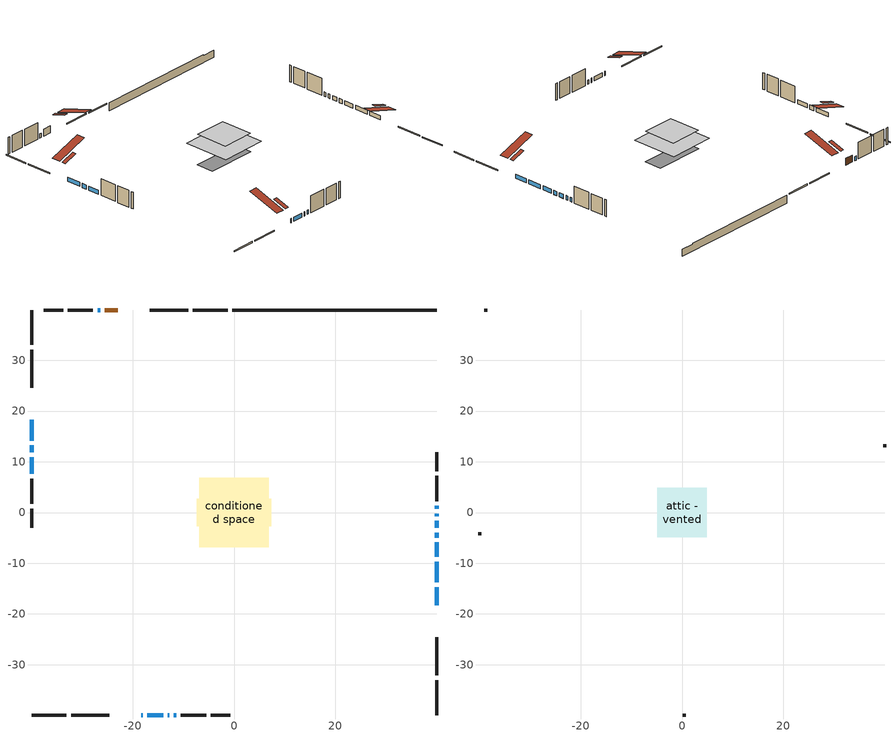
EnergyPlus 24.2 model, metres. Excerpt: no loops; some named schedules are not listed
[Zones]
conditioned space
 floor outside (Floor1 construction): -2.52,-2.52 -2.52,2.52 2.52,2.52 2.52,-2.52 z0.61
 floor adiabatic (AdiabaticFloorConstruction): -6.85,-6.85 -6.85,6.85 6.85,6.85 6.85,-6.85 z3.05
 floor foundation (Slab1 construction): -7.38,-2.68 -7.38,2.68 7.38,2.68 7.38,-2.68 z-1.68
 wall outside (RimJoist1 construction): -1.24,39.92 -8.1,39.92 / -39.92,-39.92 -33.06,-39.92 / -39.92,39.92 -39.92,33.06 / 39.92,-39.92 39.92,-33.06 z0.61:0.91
 wall outside (RimJoist2 construction): -9.03,39.92 -16.57,39.92 / -32.13,-39.92 -24.59,-39.92 / -39.92,32.13 -39.92,24.59 / 39.92,-32.13 39.92,-24.59 z0.61:0.91
 wall outside (AdiabaticWallConstruction 1): -22.91,39.92 -25.47,39.92 z0.61:2.64
 wall outside (AdiabaticWallConstruction): 39.92,-18.25 39.92,-14.7 / 39.92,-13.77 39.92,-9.67 / 39.92,-8.74 39.92,-5.89 / 39.92,-4.96 39.92,-3.97 / 39.92,-3.04 39.92,-1.64 / -39.92,18.25 -39.92,14.18 / -39.92,13.25 -39.92,11.85 / -18.25,-39.92 -18,-39.92 / -17.07,-39.92 -13.98,-39.92 / 39.92,-0.72 39.92,-0.2 / -13.05,-39.92 -12.8,-39.92 / 39.92,0.72 39.92,1.3 / -39.92,10.92 -39.92,7.61 / -26.4,39.92 -26.88,39.92 / -11.87,-39.92 -11.39,-39.92 z0.61:1.83
 wall outside (Wall1 construction): -27.8,39.92 -32.77,39.92 / -10.46,-39.92 -5.49,-39.92 / -39.92,6.68 -39.92,1.71 / 39.92,2.23 39.92,7.2 z0.61:5.49
 wall outside (Wall2 construction): -33.7,39.92 -37.49,39.92 / -4.57,-39.92 -0.78,-39.92 / -39.92,0.78 -39.92,-3 / 39.92,8.13 39.92,11.91 z0.61:5.49
 wall foundation (FoundationWall1 construction): -0.31,39.92,-1.68 -0.31,39.92,0.61 35.9,39.92,0.61 35.9,39.92,0.38 39.92,39.92,0.38 39.92,39.92,-1.68
 window (WindowConstruction): 39.92,-18.25 39.92,-14.7 z0.61:1.83
 window (WindowConstruction 5): 39.92,-13.77 39.92,-9.67 z0.61:1.83
 window (WindowConstruction 6): 39.92,-8.74 39.92,-5.89 z0.61:1.83
 window (WindowConstruction 7): 39.92,-4.96 39.92,-3.97 z0.61:1.83
 window (WindowConstruction 8): 39.92,-3.04 39.92,-1.64 z0.61:1.83
 window (WindowConstruction 9): -39.92,18.25 -39.92,14.18 z0.61:1.83
 window (WindowConstruction 10): -39.92,13.25 -39.92,11.85 z0.61:1.83
 window (WindowConstruction 11): -18.25,-39.92 -18,-39.92 z0.61:1.83
 window (WindowConstruction 12): -17.07,-39.92 -13.98,-39.92 z0.61:1.83
 window (WindowConstruction 13): 39.92,-0.71 39.92,-0.21 z0.61:1.83
 window (WindowConstruction 14): -13.05,-39.92 -12.8,-39.92 z0.61:1.83
 window (WindowConstruction 1): 39.92,0.72 39.92,1.3 z0.61:1.83
 window (WindowConstruction 2): -39.92,10.92 -39.92,7.61 z0.61:1.83
 window (WindowConstruction 3): -26.4,39.92 -26.87,39.92 z0.61:1.83
 window (WindowConstruction 4): -11.87,-39.92 -11.39,-39.92 z0.61:1.83
 door (Door): -22.91,39.92 -25.47,39.92 z0.61:2.64
 ceiling adiabatic (AdiabaticFloorConstruction): 6.85,-6.85 6.85,6.85 -6.85,6.85 -6.85,-6.85 z3.05
 roof outside (Roof2 construction): -21.98,39.92,5.49 -21.98,35.87,6.84 -20.92,35.87,6.84 -20.92,39.92,5.49; -19.18,-39.92,5.49 -19.18,-35.87,6.84 -20.25,-35.87,6.84 -20.25,-39.92,5.49; -39.92,19.18,5.49 -35.87,19.18,6.84 -35.87,20.25,6.84 -39.92,20.25,5.49; 39.92,-19.18,5.49 35.87,-19.18,6.84 35.87,-20.25,6.84 39.92,-20.25,5.49
attic - vented
 floor to conditioned space (Floor2 construction Reversed): -4.84,-4.84 -4.84,4.84 4.84,4.84 4.84,-4.84 z5.49
 wall outside (Wall3 construction): -38.42,39.92 -38.99,39.92 / 0.15,-39.92 0.73,-39.92 / -39.92,-3.93 -39.92,-4.51 / 39.92,12.84 39.92,13.42 z0.61:5.49
 roof outside (Roof1 construction): -19.99,39.92,5.49 -19.99,30.49,8.63 -17.5,30.49,8.63 -17.5,39.92,5.49; -21.18,-39.92,5.49 -21.18,-30.49,8.63 -23.66,-30.49,8.63 -23.66,-39.92,5.49; -39.92,21.18,5.49 -30.49,21.18,8.63 -30.49,23.66,8.63 -39.92,23.66,5.49; 39.92,-21.18,5.49 30.49,-21.18,8.63 30.49,-23.66,8.63 39.92,-23.66,5.49
[Building]
Building 1: Terrain=Suburbs
[Site:Location]
Saskatoon Intl AP_SK: Latitude {deg}=52.17; Longitude {deg}=-106.7; Time Zone {hr}=-6; Elevation {m}=504; Keep Site Location Information=Yes
[Site:GroundTemperature:Shallow]
-3.29371, -5.9198, -6.13011, -4.88389, 0.118965, 5.09852, 9.41553, 12.1502, 12.3826, 10.1583, 5.95142, 1.12462
[Site:WaterMainsTemperature]
Calculation Method=Schedule; Temperature Schedule=mains temperature schedule
[Material] Roughness=Rough; Thermal Absorptance=0.9
Name | Thickness {m} | Conductivity {W/m-K} | Density {kg/m3} | Specific Heat {J/kg-K} | Solar Absorptance | Visible Absorptance
asphalt or fiberglass shingles | 0.00635 | 0.162714 | 1121.4 | 1465.45 | 0.84 | 0.84
ceiling loosefill ins | 0.169333 | 0.0480833 | 16.02 | 1046.75 | 0.7 | 0.7
ceiling stud and cavity | 0.1397 | 0.327836 | 65.682 | 1177.47 | 0.7 | 0.7
concrete 4.0 in. | 0.1016 | 1.803125 | 2242.8 | 837.4 | 0.7 | 0.7
concrete 8.0 in. | 0.2032 | 1.803125 | 2242.8 | 837.4 | 0.7 | 0.7
door material | 0.04445 | 0.0451087 | 512.64 | 1214.23 | 0.7 | 0.7
exterior vertical ins | 0.0454343 | 0.029427 | 32.04 | 1214.23 | 0.7 | 0.7
floor covering | 0.0127 | 0.0433444 | 54.468 | 1339.84 | 0.6 | 0.6
floor rigid ins; rim joist rigid ins; roof rigid ins; wall rigid ins | 0.051816 | 0.029427 | 32.04 | 1214.23 | 0.7 | 0.7
floor rigid ins 1; wall rigid ins 1 | 0.512978 | 0.029427 | 32.04 | 1214.23 | 0.7 | 0.7
floor stud and cavity | 0.1397 | 0.103682 | 92.3553 | 1139.71 | 0.7 | 0.7
floor stud and cavity 1 | 0.1397 | 1.75129 | 37.0049 | 1207.88 | 0.7 | 0.7
furniture material conditioned space 1 | 0.1524 | 0.115458 | 640.8 | 1214.23 | 0.6 | 0.6
gypsum board | 0.0127 | 0.160291 | 801 | 837.4 | 0.6 | 0.6
gypsum board 1 | 0.0127 | 0.160291 | 801 | 837.4 | 0.7 | 0.7
osb sheathing 0.5 in. | 0.0127 | 0.115458 | 512.64 | 1214.23 | 0.7 | 0.7
osb sheathing 0.75 in. | 0.01905 | 0.115458 | 512.64 | 1214.23 | 0.7 | 0.7
osb sheathing 2.0 in. | 0.0508 | 0.115458 | 512.64 | 1214.23 | 0.7 | 0.7
rim joist stud and cavity | 0.0508 | 0.0440068 | 125.044 | 1163.47 | 0.6 | 0.6
rim joist stud and cavity 1 | 0.0508 | 0.0668474 | 125.044 | 1163.47 | 0.6 | 0.6
roof stud and cavity | 0.2032 | 0.217825 | 78.34581 | 1123.46 | 0.7 | 0.7
wall stud and cavity | 0.1397 | 0.203435 | 139.0536 | 1170.24 | 0.7 | 0.7
wall stud and cavity 1 | 0.1397 | 0.218567 | 139.0536 | 1170.24 | 0.7 | 0.7
wall stud and cavity 2 | 0.0889 | 6.1454 | 50.32683 | 1063.81 | 0.6 | 0.6
wall stud and cavity 3 | 0.0889 | 0.380278 | 52.3479 | 1209.89 | 0.7 | 0.7
wall stud and cavity 4 | 0.0889 | 0.391764 | 83.0341 | 1211.67 | 0.7 | 0.7
wood siding | 0.0254 | 0.102417 | 544.68 | 1172.36 | 0 | 0
wood siding 1 | 0.00254 | 0.102417 | 544.68 | 1172.36 | 0 | 0
wood siding 2; wood siding 3; wood siding 4 | 0.0254 | 0.102417 | 544.68 | 1172.36 | 0.7 | 0.7
[WindowMaterial:SimpleGlazingSystem]
Name | U-Factor {W/m2-K} | Solar Heat Gain Coefficient
WindowMaterial | 1.28947 | 0.51
WindowMaterial 1 | 1.37067 | 0.48
WindowMaterial 10 | 3.063281 | 0.52
WindowMaterial 11 | 2.9077 | 0.61
WindowMaterial 12 | 3.032052 | 0.55
WindowMaterial 2 | 1.29969 | 0.5
WindowMaterial 3 | 1.41439 | 0.46
WindowMaterial 4 | 2.898619 | 0.69
WindowMaterial 5 | 2.8884 | 0.7
WindowMaterial 6 | 2.93098 | 0.66
WindowMaterial 7 | 2.91452 | 0.67
WindowMaterial 8 | 2.875907 | 0.71
WindowMaterial 9 | 2.91792 | 0.67
[Construction]
AdiabaticFloorConstruction: floor stud and cavity 1, floor rigid ins 1, osb sheathing 0.75 in., floor covering
AdiabaticWallConstruction: wood siding 3, wall rigid ins 1, wall stud and cavity 3, gypsum board
AdiabaticWallConstruction 1: wood siding 4, wall rigid ins 1, wall stud and cavity 3, gypsum board
Door: door material
Floor1 construction: floor stud and cavity, floor rigid ins, osb sheathing 0.75 in., floor covering
Floor2 construction Reversed: gypsum board, ceiling stud and cavity, ceiling loosefill ins
FoundationWall1 construction: concrete 8.0 in., gypsum board 1
furniture construction conditioned space 1: furniture material conditioned space 1
PartitionWallConstruction: gypsum board, wall stud and cavity 4, gypsum board
RimJoist1 construction: wood siding 2, rim joist rigid ins, osb sheathing 2.0 in., rim joist stud and cavity
RimJoist2 construction: wood siding 2, rim joist rigid ins, osb sheathing 2.0 in., rim joist stud and cavity 1
Roof1 construction: asphalt or fiberglass shingles
Roof2 construction: asphalt or fiberglass shingles, roof rigid ins, osb sheathing 0.75 in., roof stud and cavity, gypsum board
Slab1 construction: concrete 4.0 in.
Wall1 construction: wood siding, wall rigid ins, osb sheathing 0.5 in., wall stud and cavity, gypsum board
Wall2 construction: wood siding, wall rigid ins, osb sheathing 0.5 in., wall stud and cavity 1, gypsum board
Wall3 construction: wood siding 1, wall stud and cavity 2
WindowConstruction: WindowMaterial
WindowConstruction 1: WindowMaterial 1
WindowConstruction 10: WindowMaterial 9
WindowConstruction 11: WindowMaterial 10
WindowConstruction 12: WindowMaterial 11
WindowConstruction 13; WindowConstruction 14: WindowMaterial 12
WindowConstruction 2: WindowMaterial 2
WindowConstruction 3; WindowConstruction 4: WindowMaterial 3
WindowConstruction 5: WindowMaterial 4
WindowConstruction 6: WindowMaterial 5
WindowConstruction 7: WindowMaterial 6
WindowConstruction 8: WindowMaterial 7
WindowConstruction 9: WindowMaterial 8
[Zone] Multiplier=1; Part of Total Floor Area=Yes
Name | Volume {m3}
attic - vented | 47.9029
conditioned space | 666.7
[Space]
Name | Zone | Volume {m3}
attic - vented 1 | attic - vented | 47.9029
conditioned space 1 | conditioned space | 666.7
[ZoneInfiltration:EffectiveLeakageArea]
infil attic - vented 1: Zone or Space=attic - vented 1; Schedule=Always On Discrete; Effective Air Leakage Area {cm2}=3217.03; Stack Coefficient=0.000557816; Wind Coefficient=1.59575e-05
[ZoneMixing]
whole house fan mix: Zone or Space=attic - vented; Schedule=Always On Continuous; Design Flow Rate Calculation Method=Flow/Zone; Design Flow Rate {m3/s}=0; Source Zone or Space=conditioned space
[SurfaceProperty:ExposedFoundationPerimeter]
Slab1: Exposed Perimeter Calculation Method=TotalExposedPerimeter; Total Exposed Perimeter {m}=40.234
[InternalMass] Zone or ZoneList=conditioned space; Space or SpaceList=conditioned space 1
Name | Construction | Surface Area {m2}
furniture mass conditioned space 1 | furniture construction conditioned space 1 | 116.804
partition wall mass | PartitionWallConstruction | 292.009
[Lights]
interior lighting: Zone or ZoneList or Space or SpaceList=conditioned space 1; Schedule=interior lighting schedule; Design Level Calculation Method=LightingLevel; Lighting Level {W}=343.2; Return Air Fraction=0; Fraction Radiant=0.6; Fraction Visible=0.2; Fraction Replaceable=1
[People]
occupants: Zone or ZoneList or Space or SpaceList=conditioned space 1; Number of People Schedule=occupants schedule; Number of People Calculation Method=People; Number of People=3; Fraction Radiant=0.314171; Sensible Heat Fraction=0.56303; Activity Level Schedule=occupants activity schedule; Carbon Dioxide Generation Rate {m3/s-W}=0; Enable ASHRAE 55 Comfort Warnings=No; Mean Radiant Temperature Calculation Type=EnclosureAveraged
[ElectricEquipment] Zone or ZoneList or Space or SpaceList=conditioned space 1; Design Level Calculation Method=EquipmentLevel
Name | Schedule | Design Level {W} | Fraction Latent | Fraction Radiant | Fraction Lost
clothes dryer | clothes dryer schedule | 140.772 | 0.015 | 0.081 | 0.85
clothes washer | clothes washer schedule | 32.1985 | 0.03 | 0.162 | 0.7
cooking range | cooking range schedule | 215.147 | 0.08 | 0.432 | 0.2
dishwasher | dishwasher schedule | 66.8632 | 0.3 | 0.18 | 0.4
fridge | fridge schedule | 72.9452 | 0 | 0.6 | 0
mech vent house fan | mech vent house fan schedule | 0 | 0 | 0 | 1
mech vent house fan cfis | mech vent house fan cfis schedule | 0 | 0 | 0 | 0
misc plug loads | misc plug loads schedule | 494.7 | 0.045 | 0.513 | 0.1
whole house fan | Always On Discrete | 0 | 0 | 0 | 1
[OtherEquipment] Zone or ZoneList or Space or SpaceList=conditioned space 1; Design Level Calculation Method=EquipmentLevel
Name | Fuel Type | Schedule | Design Level {W} | Fraction Latent | Fraction Radiant | Fraction Lost
clothes dryer 1 | Electricity | clothes dryer schedule | 0 | 0.015 | 0.081 | 0.85
cooking range 1 | Electricity | cooking range schedule | 0 | 0.08 | 0.432 | 0.2
general water use latent | None | general water use schedule | 62.594 | 1 | 0 | 0
general water use sensible | None | general water use schedule | -61.6891 | 0 | 0.6 | 0
mech vent house fan latent load | None | Always On Discrete | 0 | 1 | 0 | 0
mech vent house fan sensible load | None | Always On Discrete | 0 | 0 | 0 | 0
water heater energy adjustment1 | NaturalGas | Always On Discrete | 0.01 | 0 | 0 | 1
[ZoneInfiltration:DesignFlowRate] Zone or ZoneList or Space or SpaceList=conditioned space 1; Schedule=Always On Discrete; Design Flow Rate Calculation Method=Flow/Zone; Design Flow Rate {m3/s}=0
infil flow; natural vent flow; whole house fan flow
[AvailabilityManager:Scheduled]
central ac and furnace airloop Availability Manager: Schedule=Always On Discrete
[Foundation:Kiva]
Foundation Kiva 1: Initial Indoor Air Temperature {C}=21; Wall Height Above Grade {m}=0.609996; Wall Depth Below Slab {m}=0.2032; Custom Block Material Name 1=exterior vertical ins; Custom Block Depth 1 {m}=2.28999; Custom Block X Position 1 {m}=0.2159; Custom Block Z Position 1 {m}=0
[Foundation:Kiva:Settings]
Soil Conductivity {W/m-K}=0.849921; Soil Density {kg/m3}=1842.3; Soil Specific Heat {J/kg-K}=418.7; Ground Solar Absorptivity=0.9; Ground Thermal Absorptivity=0.9; Ground Surface Roughness {m}=0.03; Far-Field Width {m}=40; Deep-Ground Boundary Condition=ZeroFlux; Deep-Ground Depth {m}=40; Minimum Cell Dimension {m}=0.2; Maximum Cell Growth Coefficient=3; Simulation Timestep=Timestep
[Exterior:Lights]
exterior lighting: Schedule=exterior lighting schedule; Design Level {W}=75.6
[EnergyManagementSystem:GlobalVariable]
central_ac_and_furnace_airloop_Fan_RTF
infil_program_Qfan
infil_program_Qinf
natural_vent_program_Qnv
natural_vent_program_Qwhf
[EnergyManagementSystem:Sensor]
Name | Output:Variable or Output:Meter Index Key | Output:Variable or Output:Meter
airflow_gain | infil flow | Infiltration Sensible Heat Gain Energy
airflow_gain_1 | natural vent flow | Infiltration Sensible Heat Gain Energy
airflow_gain_2 | whole house fan flow | Infiltration Sensible Heat Gain Energy
airflow_loss | infil flow | Infiltration Sensible Heat Loss Energy
airflow_loss_1 | natural vent flow | Infiltration Sensible Heat Loss Energy
airflow_loss_2 | whole house fan flow | Infiltration Sensible Heat Loss Energy
clg_load_cond |  | Cooling:EnergyTransfer:Zone:CONDITIONED SPACE
clg_sp_s; clg_sp_s_1 | cooling setpoint | Schedule Value
clothes_dryer_exhaust_0_sch_s | clothes dryer exhaust 0 schedule | Schedule Value
cool_season | cooling season schedule | Schedule Value
htg_load_cond |  | Heating:EnergyTransfer:Zone:CONDITIONED SPACE
htg_sp_s; htg_sp_s_1 | heating setpoint | Schedule Value
ig_ee_conv | clothes dryer | Electric Equipment Convective Heating Energy
ig_ee_conv_2 | cooking range | Electric Equipment Convective Heating Energy
ig_ee_conv_4 | fridge | Electric Equipment Convective Heating Energy
ig_ee_conv_5 | misc plug loads | Electric Equipment Convective Heating Energy
ig_ee_conv_6 | whole house fan | Electric Equipment Convective Heating Energy
ig_ee_rad | clothes dryer | Electric Equipment Radiant Heating Energy
ig_ee_rad_2 | cooking range | Electric Equipment Radiant Heating Energy
ig_ee_rad_4 | fridge | Electric Equipment Radiant Heating Energy
ig_ee_rad_5 | misc plug loads | Electric Equipment Radiant Heating Energy
ig_ee_rad_6 | whole house fan | Electric Equipment Radiant Heating Energy
ig_lgt_conv | interior lighting | Lights Convective Heating Energy
ig_lgt_rad | interior lighting | Lights Radiant Heating Energy
ig_lgt_vis | interior lighting | Lights Visible Radiation Heating Energy
ig_oe_conv | clothes dryer 1 | Other Equipment Convective Heating Energy
ig_oe_conv_1 | cooking range 1 | Other Equipment Convective Heating Energy
ig_oe_conv_2 | general water use latent | Other Equipment Convective Heating Energy
ig_oe_conv_3 | general water use sensible | Other Equipment Convective Heating Energy
ig_oe_conv_4 | water heater energy adjustment1 | Other Equipment Convective Heating Energy
ig_oe_rad | clothes dryer 1 | Other Equipment Radiant Heating Energy
ig_oe_rad_1 | cooking range 1 | Other Equipment Radiant Heating Energy
ig_oe_rad_2 | general water use latent | Other Equipment Radiant Heating Energy
ig_oe_rad_3 | general water use sensible | Other Equipment Radiant Heating Energy
ig_oe_rad_4 | water heater energy adjustment1 | Other Equipment Radiant Heating Energy
ig_ppl_conv | occupants | People Convective Heating Energy
ig_ppl_rad | occupants | People Radiant Heating Energy
im_conv | furniture mass conditioned space 1 | Surface Inside Face Convection Heat Gain Energy
im_conv_1 | partition wall mass | Surface Inside Face Convection Heat Gain Energy
im_ig | furniture mass conditioned space 1 | Surface Inside Face Internal Gains Radiation Heat Gain Energy
im_ig_1 | partition wall mass | Surface Inside Face Internal Gains Radiation Heat Gain Energy
im_lgt | furniture mass conditioned space 1 | Surface Inside Face Lights Radiation Heat Gain Energy
im_lgt_1 | partition wall mass | Surface Inside Face Lights Radiation Heat Gain Energy
im_sol | furniture mass conditioned space 1 | Surface Inside Face Solar Radiation Heat Gain Energy
im_sol_1 | partition wall mass | Surface Inside Face Solar Radiation Heat Gain Energy
im_surf | furniture mass conditioned space 1 | Surface Inside Face Net Surface Thermal Radiation Heat Gain Energy
im_surf_1 | partition wall mass | Surface Inside Face Net Surface Thermal Radiation Heat Gain Energy
mv_conv | mech vent house fan | Electric Equipment Convective Heating Energy
mv_conv_1 | mech vent house fan cfis | Electric Equipment Convective Heating Energy
mv_conv_2 | mech vent house fan latent load | Other Equipment Convective Heating Energy
mv_conv_3 | mech vent house fan sensible load | Other Equipment Convective Heating Energy
mv_rad | mech vent house fan | Electric Equipment Radiant Heating Energy
mv_rad_1 | mech vent house fan cfis | Electric Equipment Radiant Heating Energy
mv_rad_2 | mech vent house fan latent load | Other Equipment Radiant Heating Energy
mv_rad_3 | mech vent house fan sensible load | Other Equipment Radiant Heating Energy
natural_vent_s | natural vent schedule | Schedule Value
out_pb_s |  | Site Outdoor Air Barometric Pressure
out_wt_s |  | Site Outdoor Air Humidity Ratio
site_vw_s |  | Site Wind Speed
ss_back_out | Window1 | Surface Window Shortwave from Zone Back Out Window Heat Transfer Rate
ss_back_out_1 | Window10 | Surface Window Shortwave from Zone Back Out Window Heat Transfer Rate
ss_back_out_10 | Window21 | Surface Window Shortwave from Zone Back Out Window Heat Transfer Rate
ss_back_out_11 | Window4 | Surface Window Shortwave from Zone Back Out Window Heat Transfer Rate
ss_back_out_12 | Window5 | Surface Window Shortwave from Zone Back Out Window Heat Transfer Rate
ss_back_out_13 | Window8 | Surface Window Shortwave from Zone Back Out Window Heat Transfer Rate
ss_back_out_14 | Window9 | Surface Window Shortwave from Zone Back Out Window Heat Transfer Rate
ss_back_out_2 | Window11 | Surface Window Shortwave from Zone Back Out Window Heat Transfer Rate
ss_back_out_3 | Window12 | Surface Window Shortwave from Zone Back Out Window Heat Transfer Rate
ss_back_out_4 | Window13 | Surface Window Shortwave from Zone Back Out Window Heat Transfer Rate
ss_back_out_5 | Window15 | Surface Window Shortwave from Zone Back Out Window Heat Transfer Rate
ss_back_out_6 | Window16 | Surface Window Shortwave from Zone Back Out Window Heat Transfer Rate
ss_back_out_7 | Window17 | Surface Window Shortwave from Zone Back Out Window Heat Transfer Rate
ss_back_out_8 | Window18 | Surface Window Shortwave from Zone Back Out Window Heat Transfer Rate
ss_back_out_9 | Window19 | Surface Window Shortwave from Zone Back Out Window Heat Transfer Rate
ss_conv | Door1 | Surface Inside Face Convection Heat Gain Energy
ss_conv_1 | Window1 | Surface Inside Face Convection Heat Gain Energy
ss_conv_10 | Window19 | Surface Inside Face Convection Heat Gain Energy
ss_conv_11 | Window21 | Surface Inside Face Convection Heat Gain Energy
ss_conv_12 | Window4 | Surface Inside Face Convection Heat Gain Energy
ss_conv_13 | Window5 | Surface Inside Face Convection Heat Gain Energy
ss_conv_14 | Window8 | Surface Inside Face Convection Heat Gain Energy
ss_conv_15 | Window9 | Surface Inside Face Convection Heat Gain Energy
ss_conv_2 | Window10 | Surface Inside Face Convection Heat Gain Energy
ss_conv_3 | Window11 | Surface Inside Face Convection Heat Gain Energy
ss_conv_4 | Window12 | Surface Inside Face Convection Heat Gain Energy
ss_conv_5 | Window13 | Surface Inside Face Convection Heat Gain Energy
ss_conv_6 | Window15 | Surface Inside Face Convection Heat Gain Energy
ss_conv_7 | Window16 | Surface Inside Face Convection Heat Gain Energy
ss_conv_8 | Window17 | Surface Inside Face Convection Heat Gain Energy
ss_conv_9 | Window18 | Surface Inside Face Convection Heat Gain Energy
ss_ig | Door1 | Surface Inside Face Internal Gains Radiation Heat Gain Energy
ss_ig_1 | Window1 | Surface Inside Face Internal Gains Radiation Heat Gain Energy
ss_ig_10 | Window19 | Surface Inside Face Internal Gains Radiation Heat Gain Energy
ss_ig_11 | Window21 | Surface Inside Face Internal Gains Radiation Heat Gain Energy
ss_ig_12 | Window4 | Surface Inside Face Internal Gains Radiation Heat Gain Energy
ss_ig_13 | Window5 | Surface Inside Face Internal Gains Radiation Heat Gain Energy
ss_ig_14 | Window8 | Surface Inside Face Internal Gains Radiation Heat Gain Energy
ss_ig_15 | Window9 | Surface Inside Face Internal Gains Radiation Heat Gain Energy
ss_ig_2 | Window10 | Surface Inside Face Internal Gains Radiation Heat Gain Energy
ss_ig_3 | Window11 | Surface Inside Face Internal Gains Radiation Heat Gain Energy
ss_ig_4 | Window12 | Surface Inside Face Internal Gains Radiation Heat Gain Energy
ss_ig_5 | Window13 | Surface Inside Face Internal Gains Radiation Heat Gain Energy
ss_ig_6 | Window15 | Surface Inside Face Internal Gains Radiation Heat Gain Energy
ss_ig_7 | Window16 | Surface Inside Face Internal Gains Radiation Heat Gain Energy
ss_ig_8 | Window17 | Surface Inside Face Internal Gains Radiation Heat Gain Energy
ss_ig_9 | Window18 | Surface Inside Face Internal Gains Radiation Heat Gain Energy
ss_lgt | Door1 | Surface Inside Face Lights Radiation Heat Gain Energy
ss_sol | Door1 | Surface Inside Face Solar Radiation Heat Gain Energy
ss_surf | Door1 | Surface Inside Face Net Surface Thermal Radiation Heat Gain Energy
ss_surf_1 | Window1 | Surface Inside Face Net Surface Thermal Radiation Heat Gain Energy
ss_surf_10 | Window19 | Surface Inside Face Net Surface Thermal Radiation Heat Gain Energy
ss_surf_11 | Window21 | Surface Inside Face Net Surface Thermal Radiation Heat Gain Energy
ss_surf_12 | Window4 | Surface Inside Face Net Surface Thermal Radiation Heat Gain Energy
ss_surf_13 | Window5 | Surface Inside Face Net Surface Thermal Radiation Heat Gain Energy
ss_surf_14 | Window8 | Surface Inside Face Net Surface Thermal Radiation Heat Gain Energy
ss_surf_15 | Window9 | Surface Inside Face Net Surface Thermal Radiation Heat Gain Energy
ss_surf_2 | Window10 | Surface Inside Face Net Surface Thermal Radiation Heat Gain Energy
ss_surf_3 | Window11 | Surface Inside Face Net Surface Thermal Radiation Heat Gain Energy
ss_surf_4 | Window12 | Surface Inside Face Net Surface Thermal Radiation Heat Gain Energy
ss_surf_5 | Window13 | Surface Inside Face Net Surface Thermal Radiation Heat Gain Energy
ss_surf_6 | Window15 | Surface Inside Face Net Surface Thermal Radiation Heat Gain Energy
ss_surf_7 | Window16 | Surface Inside Face Net Surface Thermal Radiation Heat Gain Energy
ss_surf_8 | Window17 | Surface Inside Face Net Surface Thermal Radiation Heat Gain Energy
ss_surf_9 | Window18 | Surface Inside Face Net Surface Thermal Radiation Heat Gain Energy
ss_trans_in | Window1 | Surface Window Transmitted Solar Radiation Rate
ss_trans_in_1 | Window10 | Surface Window Transmitted Solar Radiation Rate
ss_trans_in_10 | Window21 | Surface Window Transmitted Solar Radiation Rate
ss_trans_in_11 | Window4 | Surface Window Transmitted Solar Radiation Rate
ss_trans_in_12 | Window5 | Surface Window Transmitted Solar Radiation Rate
ss_trans_in_13 | Window8 | Surface Window Transmitted Solar Radiation Rate
ss_trans_in_14 | Window9 | Surface Window Transmitted Solar Radiation Rate
ss_trans_in_2 | Window11 | Surface Window Transmitted Solar Radiation Rate
ss_trans_in_3 | Window12 | Surface Window Transmitted Solar Radiation Rate
ss_trans_in_4 | Window13 | Surface Window Transmitted Solar Radiation Rate
ss_trans_in_5 | Window15 | Surface Window Transmitted Solar Radiation Rate
